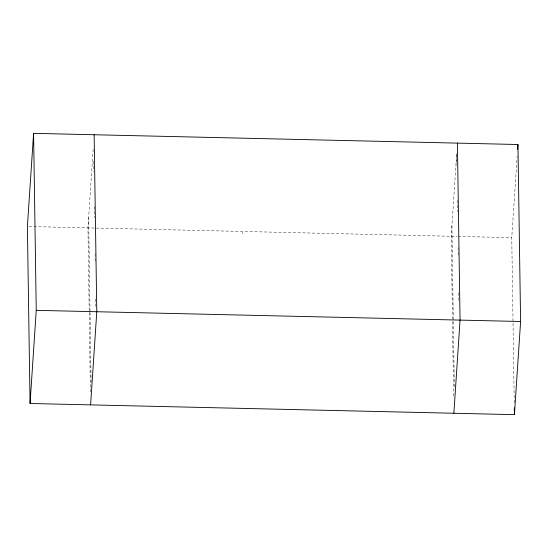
<?xml version="1.0" encoding="UTF-8"?>
<svg xmlns="http://www.w3.org/2000/svg" width="548" height="548" viewBox="0 0 548 548"><rect width="100%" height="100%" fill="white"/><g stroke="black" fill="none" stroke-linecap="round" stroke-linejoin="round"><path stroke-width="0.41" stroke-dasharray="2.74 2.06" d="M93.16 149.357L87.947 227.893L89.201 311.689M456.71 153.467L451.216 236.263L453.634 397.862M514.236 402.677L511.757 237.661L517.161 156.365M242.504 233.825L242.956 232.263M29.106 226.536L457.183 236.407M458.039 236.421L511.757 237.661M456.737 155.18L456.895 165.434M457.416 200.493L457.587 211.61M458.121 247.518L458.265 256.923M458.806 292.838L458.943 302.243M451.901 225.92L453.326 320.82M453.34 321.676L454.326 387.511M93.687 161.338L93.845 171.599M94.366 206.658L94.537 217.768M95.071 253.683L95.215 263.088M95.749 298.996L95.893 308.401M88.632 217.542L90.043 311.6M90.057 312.449L91.105 382.566M89.214 312.538L90.42 392.916"/><path stroke-width="0.82" d="M33.586 133.349L27.4 226.502L30.058 403.486L514.414 414.651L520.6 321.498L517.942 144.514L33.586 133.349L36.243 310.339L30.058 403.486M90.598 404.883L96.784 311.737L94.133 134.746M453.867 413.254L460.053 320.107L457.402 143.117M517.607 149.59L517.942 144.514M36.243 310.339L520.6 321.498M514.312 407.808L514.414 414.651"/></g></svg>
